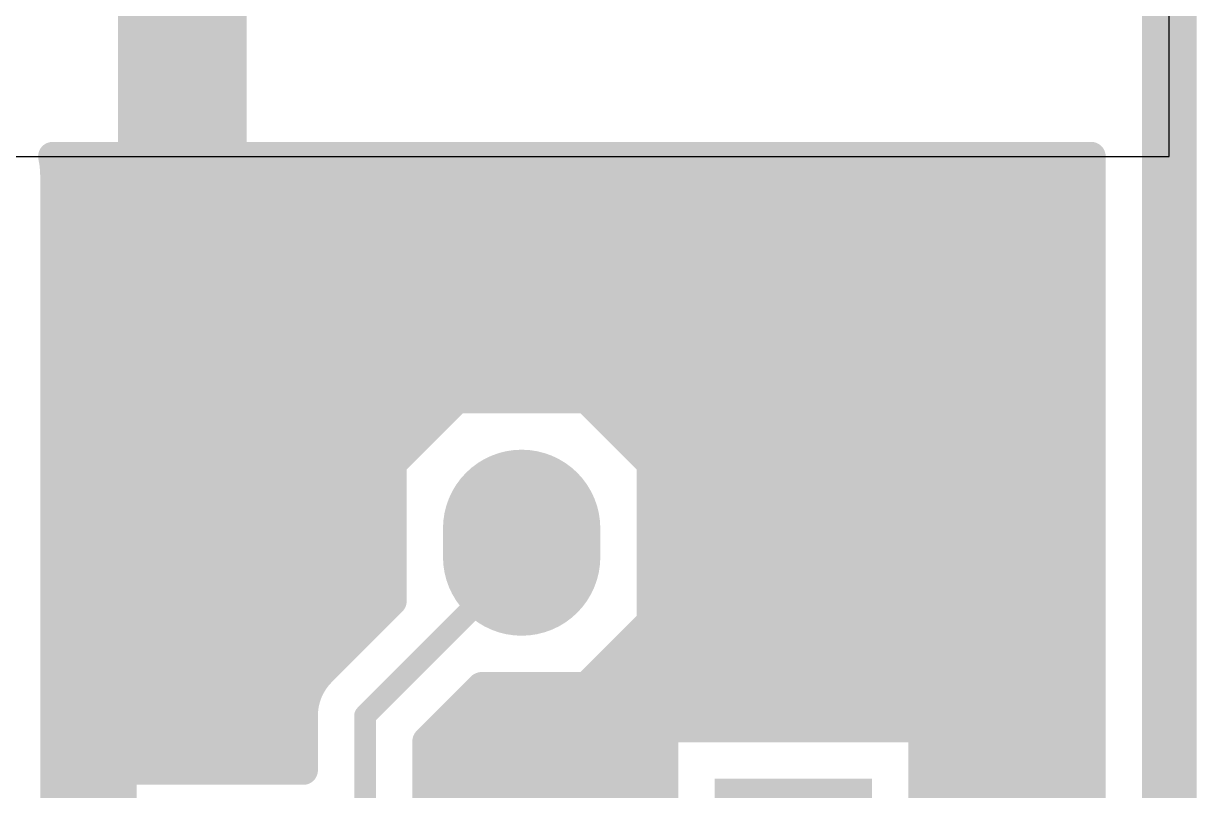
# Model space of a CAD drawing. Header units: inches. Extents: x 0 to 226, y 0 to 70.
# Drawn here: x 11.43 to 19.63, y 14.08 to 19.44 of the extents above; entities that cross this region are included whole.
import ezdxf

# ---------------------------------------------------------------- set-up
doc = ezdxf.new("R2010")
doc.units = ezdxf.units.IN
for name, color, linetype in [('Keep-Out Layer', 6, 'Continuous'), ('Multi-Layer', 9, 'Continuous'), ('Top Layer', 1, 'Continuous')]:
    doc.layers.add(name, color=color, linetype=linetype)

msp = doc.modelspace()

# ---------------------------------------------------------------- hatches: boundary and pattern name
at = {"layer": 'Top Layer'}
for points in [[(12.9905, 23.9141), (12.0905, 23.9141), (12.0905, 18.6081), (12.9905, 18.6081)], [(12.0905, 17.8208), (12.9905, 17.8208), (12.9905, 18.9121), (12.0905, 18.9121)], [(11.8365, 18.035), (13.5008, 18.035), (13.5008, 18.6081), (11.8365, 18.6081)]]:
    msp.add_hatch(color=1, dxfattribs=at).paths.add_polyline_path(points)

# ---------------------------------------------------------------- linework, layer by layer
at = {"layer": 'Keep-Out Layer'}
msp.add_lwpolyline([(19.4405, 0, 0.381, 0.381, 0), (19.4405, 24.8301, 0.381, 0.381, 0)], format="xyseb", dxfattribs=at)
at = {"layer": 'Multi-Layer'}
for p, q in [((19.4405, 18.5065), (19.4405, 24.8641)), ((0, 18.5065), (19.4405, 18.5065))]:
    msp.add_line(p, q, dxfattribs=at)
at = {"layer": 'Top Layer'}
for points in [[(12.5068, 18.1629, 0.762, 0.762, 0), (12.5068, 18.9121, 0.762, 0.762, 0)], [(12.5068, 18.9121, 0.1524, 0.1524, 0), (12.5336, 18.9121, 0.1524, 0.1524, 0)], [(11.6336, 18.5065, 0.2032, 0.2032, 0), (11.8365, 18.5065, 0.2032, 0.2032, 0)], [(11.6336, 18.5065, 0.2032, 0.2032, -0.054537), (11.6481, 18.3747, 0.2032, 0.2032, 0)], [(11.8224, 12.9128, 0.2032, 0.2032, 0), (11.8224, 18.5065, 0.2032, 0.2032, 0)], [(11.8365, 18.3541, 0.2032, 0.2032, 0), (11.8365, 18.5065, 0.2032, 0.2032, 0)], [(13.2445, 18.5065, 0.2032, 0.2032, 0), (18.8944, 18.5065, 0.2032, 0.2032, 0)], [(13.2445, 18.3541, 0.2032, 0.2032, 0), (13.2445, 18.5065, 0.2032, 0.2032, 0)], [(13.2448, 14.2169, 0.2032, 0.2032, 0), (13.2448, 18.5065, 0.2032, 0.2032, 0)], [(13.448, 14.8211, 0.2032, 0.2032, 0), (13.448, 18.5065, 0.2032, 0.2032, 0)], [(13.6512, 15.0425, 0.2032, 0.2032, 0), (13.6512, 18.5065, 0.2032, 0.2032, 0)], [(13.8544, 15.2457, 0.2032, 0.2032, 0), (13.8544, 18.5065, 0.2032, 0.2032, 0)], [(14.0576, 16.4105, 0.2032, 0.2032, 0), (14.0576, 18.5065, 0.2032, 0.2032, 0)], [(14.2608, 16.6137, 0.2032, 0.2032, 0), (14.2608, 18.5065, 0.2032, 0.2032, 0)], [(14.464, 16.8127, 0.2032, 0.2032, 0), (14.464, 18.5065, 0.2032, 0.2032, 0)], [(14.6672, 16.8127, 0.2032, 0.2032, 0), (14.6672, 18.5065, 0.2032, 0.2032, 0)], [(14.8704, 16.8127, 0.2032, 0.2032, 0), (14.8704, 18.5065, 0.2032, 0.2032, 0)], [(15.0736, 16.8127, 0.2032, 0.2032, 0), (15.0736, 18.5065, 0.2032, 0.2032, 0)], [(15.2768, 16.8127, 0.2032, 0.2032, 0), (15.2768, 18.5065, 0.2032, 0.2032, 0)], [(15.48, 16.698, 0.2032, 0.2032, 0), (15.48, 18.5065, 0.2032, 0.2032, 0)], [(15.6832, 16.4948, 0.2032, 0.2032, 0), (15.6832, 18.5065, 0.2032, 0.2032, 0)], [(15.8864, 13.0392, 0.2032, 0.2032, 0), (15.8864, 18.5065, 0.2032, 0.2032, 0)], [(16.0896, 14.5127, 0.2032, 0.2032, 0), (16.0896, 18.5065, 0.2032, 0.2032, 0)], [(16.2928, 14.5127, 0.2032, 0.2032, 0), (16.2928, 18.5065, 0.2032, 0.2032, 0)], [(16.496, 14.5127, 0.2032, 0.2032, 0), (16.496, 18.5065, 0.2032, 0.2032, 0)], [(16.6992, 14.5127, 0.2032, 0.2032, 0), (16.6992, 18.5065, 0.2032, 0.2032, 0)], [(16.9024, 14.5127, 0.2032, 0.2032, 0), (16.9024, 18.5065, 0.2032, 0.2032, 0)], [(17.1056, 14.5127, 0.2032, 0.2032, 0), (17.1056, 18.5065, 0.2032, 0.2032, 0)], [(17.3088, 14.5127, 0.2032, 0.2032, 0), (17.3088, 18.5065, 0.2032, 0.2032, 0)], [(17.512, 14.5127, 0.2032, 0.2032, 0), (17.512, 18.5065, 0.2032, 0.2032, 0)], [(17.7152, 14.5127, 0.2032, 0.2032, 0), (17.7152, 18.5065, 0.2032, 0.2032, 0)], [(17.9184, 0.5461, 0.2032, 0.2032, 0), (17.9184, 18.5065, 0.2032, 0.2032, 0)], [(18.1216, 0.5461, 0.2032, 0.2032, 0), (18.1216, 18.5065, 0.2032, 0.2032, 0)], [(18.3248, 0.5461, 0.2032, 0.2032, 0), (18.3248, 18.5065, 0.2032, 0.2032, 0)], [(18.528, 0.5461, 0.2032, 0.2032, 0), (18.528, 18.5065, 0.2032, 0.2032, 0)], [(18.7312, 0.5461, 0.2032, 0.2032, 0), (18.7312, 18.5065, 0.2032, 0.2032, 0)], [(18.8944, 0.5461, 0.2032, 0.2032, 0), (18.8944, 18.5065, 0.2032, 0.2032, 0)], [(11.6473, 18.4041, 0.2032, 0.2032, 0), (11.8365, 18.4041, 0.2032, 0.2032, 0)], [(11.6481, 13.5995, 0.2032, 0.2032, 0), (11.6481, 18.3747, 0.2032, 0.2032, 0)], [(11.8365, 18.3541, 0.2032, 0.2032, 0), (13.2445, 18.3541, 0.2032, 0.2032, 0)], [(12.0256, 12.6291, 0.2032, 0.2032, 0), (12.0256, 18.3541, 0.2032, 0.2032, 0)], [(12.2288, 14.2169, 0.2032, 0.2032, 0), (12.2288, 18.3541, 0.2032, 0.2032, 0)], [(12.432, 14.2169, 0.2032, 0.2032, 0), (12.432, 18.3541, 0.2032, 0.2032, 0)], [(12.6352, 14.2169, 0.2032, 0.2032, 0), (12.6352, 18.3541, 0.2032, 0.2032, 0)], [(12.8384, 14.2169, 0.2032, 0.2032, 0), (12.8384, 18.3541, 0.2032, 0.2032, 0)], [(13.0416, 14.2169, 0.2032, 0.2032, 0), (13.0416, 18.3541, 0.2032, 0.2032, 0)], [(13.2445, 18.4041, 0.2032, 0.2032, 0), (18.8944, 18.4041, 0.2032, 0.2032, 0)], [(11.6481, 18.2009, 0.2032, 0.2032, 0), (18.8944, 18.2009, 0.2032, 0.2032, 0)], [(11.6481, 17.9977, 0.2032, 0.2032, 0), (18.8944, 17.9977, 0.2032, 0.2032, 0)], [(11.6481, 17.7945, 0.2032, 0.2032, 0), (18.8944, 17.7945, 0.2032, 0.2032, 0)], [(11.6481, 17.5913, 0.2032, 0.2032, 0), (18.8944, 17.5913, 0.2032, 0.2032, 0)], [(11.6481, 17.3881, 0.2032, 0.2032, 0), (18.8944, 17.3881, 0.2032, 0.2032, 0)], [(11.6481, 17.1849, 0.2032, 0.2032, 0), (18.8944, 17.1849, 0.2032, 0.2032, 0)], [(11.6481, 16.9817, 0.2032, 0.2032, 0), (18.8944, 16.9817, 0.2032, 0.2032, 0)], [(14.007, 16.3599, 0.2032, 0.2032, 0), (14.4598, 16.8127, 0.2032, 0.2032, 0)], [(14.4598, 16.8127, 0.2032, 0.2032, 0), (15.3654, 16.8127, 0.2032, 0.2032, 0)], [(15.3654, 16.8127, 0.2032, 0.2032, 0), (15.8182, 16.3599, 0.2032, 0.2032, 0)], [(11.6481, 16.7785, 0.2032, 0.2032, 0), (14.4256, 16.7785, 0.2032, 0.2032, 0)], [(15.3996, 16.7785, 0.2032, 0.2032, 0), (18.8944, 16.7785, 0.2032, 0.2032, 0)], [(11.6481, 16.5753, 0.2032, 0.2032, 0), (14.2224, 16.5753, 0.2032, 0.2032, 0)], [(15.6028, 16.5753, 0.2032, 0.2032, 0), (18.8944, 16.5753, 0.2032, 0.2032, 0)], [(11.6481, 16.3721, 0.2032, 0.2032, 0), (14.0192, 16.3721, 0.2032, 0.2032, 0)], [(14.007, 15.3982, 0.2032, 0.2032, 0), (14.007, 16.3599, 0.2032, 0.2032, 0)], [(14.9126, 15.7071, 1.1, 1.1, 0), (14.9126, 15.9071, 1.1, 1.1, 0)], [(15.806, 16.3721, 0.2032, 0.2032, 0), (18.8944, 16.3721, 0.2032, 0.2032, 0)], [(15.8182, 15.2543, 0.2032, 0.2032, 0), (15.8182, 16.3599, 0.2032, 0.2032, 0)], [(11.6481, 16.1689, 0.2032, 0.2032, 0), (14.007, 16.1689, 0.2032, 0.2032, 0)], [(15.8182, 16.1689, 0.2032, 0.2032, 0), (18.8944, 16.1689, 0.2032, 0.2032, 0)], [(11.6481, 15.9657, 0.2032, 0.2032, 0), (14.007, 15.9657, 0.2032, 0.2032, 0)], [(15.8182, 15.9657, 0.2032, 0.2032, 0), (18.8944, 15.9657, 0.2032, 0.2032, 0)], [(11.6481, 15.7625, 0.2032, 0.2032, 0), (14.007, 15.7625, 0.2032, 0.2032, 0)], [(13.8183, 14.5989, 0.1524, 0.1524, 0), (15.0466, 15.8273, 0.1524, 0.1524, 0)], [(15.8182, 15.7625, 0.2032, 0.2032, 0), (18.8944, 15.7625, 0.2032, 0.2032, 0)], [(11.6481, 15.5593, 0.2032, 0.2032, 0), (14.007, 15.5593, 0.2032, 0.2032, 0)], [(15.8182, 15.5593, 0.2032, 0.2032, 0), (18.8944, 15.5593, 0.2032, 0.2032, 0)], [(11.6481, 15.3561, 0.2032, 0.2032, 0), (13.9648, 15.3561, 0.2032, 0.2032, 0)], [(13.5134, 14.9047, 0.2032, 0.2032, 0), (14.007, 15.3982, 0.2032, 0.2032, 0)], [(15.8182, 15.3561, 0.2032, 0.2032, 0), (18.8944, 15.3561, 0.2032, 0.2032, 0)], [(15.3654, 14.8015, 0.2032, 0.2032, 0), (15.8182, 15.2543, 0.2032, 0.2032, 0)], [(11.6481, 15.1529, 0.2032, 0.2032, 0), (13.7616, 15.1529, 0.2032, 0.2032, 0)], [(15.6832, 12.9805, 0.2032, 0.2032, 0), (15.6832, 15.1193, 0.2032, 0.2032, 0)], [(15.7168, 15.1529, 0.2032, 0.2032, 0), (18.8944, 15.1529, 0.2032, 0.2032, 0)], [(11.6481, 14.9497, 0.2032, 0.2032, 0), (13.5584, 14.9497, 0.2032, 0.2032, 0)], [(15.48, 12.9805, 0.2032, 0.2032, 0), (15.48, 14.9161, 0.2032, 0.2032, 0)], [(15.5136, 14.9497, 0.2032, 0.2032, 0), (18.8944, 14.9497, 0.2032, 0.2032, 0)], [(13.3865, 14.5989, 0.2032, 0.2032, -0.199327), (13.5134, 14.9047, 0.2032, 0.2032, 0)], [(13.3865, 14.5989, 0.2032, 0.2032, -0.198912), (13.5129, 14.9042, 0.2032, 0.2032, 0)], [(11.6481, 14.7465, 0.2032, 0.2032, 0), (13.4125, 14.7465, 0.2032, 0.2032, 0)], [(14.2501, 14.42, 0.2032, 0.2032, 0), (14.6315, 14.8015, 0.2032, 0.2032, 0)], [(14.5765, 14.7465, 0.2032, 0.2032, 0), (18.8944, 14.7465, 0.2032, 0.2032, 0)], [(14.6315, 14.8015, 0.2032, 0.2032, 0), (15.3654, 14.8015, 0.2032, 0.2032, 0)], [(14.6672, 12.9805, 0.2032, 0.2032, 0), (14.6672, 14.8015, 0.2032, 0.2032, 0)], [(14.8704, 12.9805, 0.2032, 0.2032, 0), (14.8704, 14.8015, 0.2032, 0.2032, 0)], [(15.0736, 12.9805, 0.2032, 0.2032, 0), (15.0736, 14.8015, 0.2032, 0.2032, 0)], [(15.2768, 12.9805, 0.2032, 0.2032, 0), (15.2768, 14.8015, 0.2032, 0.2032, 0)], [(13.3865, 14.2169, 0.2032, 0.2032, 0), (13.3865, 14.5989, 0.2032, 0.2032, 0)], [(14.464, 12.9805, 0.2032, 0.2032, 0), (14.464, 14.634, 0.2032, 0.2032, 0)], [(11.6481, 14.5433, 0.2032, 0.2032, 0), (13.3865, 14.5433, 0.2032, 0.2032, 0)], [(13.8183, 12.9394, 0.1524, 0.1524, 0), (13.8183, 14.5989, 0.1524, 0.1524, 0)], [(14.3733, 14.5433, 0.2032, 0.2032, 0), (18.8944, 14.5433, 0.2032, 0.2032, 0)], [(15.907, 14.5127, 0.2032, 0.2032, 0), (17.7182, 14.5127, 0.2032, 0.2032, 0)], [(15.907, 13.0597, 0.2032, 0.2032, 0), (15.907, 14.5127, 0.2032, 0.2032, 0)], [(17.7182, 12.5015, 0.2032, 0.2032, 0), (17.7182, 14.5127, 0.2032, 0.2032, 0)], [(14.2501, 12.9805, 0.2032, 0.2032, 0), (14.2501, 14.42, 0.2032, 0.2032, 0)], [(14.2608, 12.9805, 0.2032, 0.2032, 0), (14.2608, 14.4308, 0.2032, 0.2032, 0)], [(11.6481, 14.3401, 0.2032, 0.2032, 0), (13.3865, 14.3401, 0.2032, 0.2032, 0)], [(14.2501, 14.3401, 0.2032, 0.2032, 0), (15.907, 14.3401, 0.2032, 0.2032, 0)], [(17.7182, 14.3401, 0.2032, 0.2032, 0), (18.8944, 14.3401, 0.2032, 0.2032, 0)], [(12.119, 14.2169, 0.2032, 0.2032, 0), (13.3865, 14.2169, 0.2032, 0.2032, 0)], [(12.119, 12.5757, 0.2032, 0.2032, 0), (12.119, 14.2169, 0.2032, 0.2032, 0)], [(11.6481, 14.1369, 0.2032, 0.2032, 0), (12.119, 14.1369, 0.2032, 0.2032, 0)], [(14.2501, 14.1369, 0.2032, 0.2032, 0), (15.907, 14.1369, 0.2032, 0.2032, 0)], [(17.7182, 14.1369, 0.2032, 0.2032, 0), (18.8944, 14.1369, 0.2032, 0.2032, 0)]]:
    msp.add_lwpolyline(points, format="xyseb", dxfattribs=at)
for points in [[(12.3163, 18.9121, 0.381, 0.381, 1), (12.6973, 18.9121, 0.381, 0.381, 1)], [(12.4687, 18.9121, 0.0762, 0.0762, 1), (12.5449, 18.9121, 0.0762, 0.0762, 1)], [(12.4955, 18.9121, 0.0762, 0.0762, 1), (12.5717, 18.9121, 0.0762, 0.0762, 1)], [(11.5828, 18.5065, 0.1016, 0.1016, 1), (11.6844, 18.5065, 0.1016, 0.1016, 1)], [(11.5828, 18.5065, 0.1016, 0.1016, 1), (11.6844, 18.5065, 0.1016, 0.1016, 1)], [(11.7299, 18.2596, 0.3048, 0.3048, 1), (12.0347, 18.2596, 0.3048, 0.3048, 1)], [(11.7716, 18.5065, 0.1016, 0.1016, 1), (11.8732, 18.5065, 0.1016, 0.1016, 1)], [(11.7857, 18.5065, 0.1016, 0.1016, 1), (11.8873, 18.5065, 0.1016, 0.1016, 1)], [(11.7857, 18.5065, 0.1016, 0.1016, 1), (11.8873, 18.5065, 0.1016, 0.1016, 1)], [(12.3163, 18.1629, 0.381, 0.381, 1), (12.6973, 18.1629, 0.381, 0.381, 1)], [(12.5664, 18.2713, 0.3048, 0.3048, 1), (12.8712, 18.2713, 0.3048, 0.3048, 1)], [(13.1937, 18.5065, 0.1016, 0.1016, 1), (13.2953, 18.5065, 0.1016, 0.1016, 1)], [(13.1937, 18.5065, 0.1016, 0.1016, 1), (13.2953, 18.5065, 0.1016, 0.1016, 1)], [(13.194, 18.5065, 0.1016, 0.1016, 1), (13.2956, 18.5065, 0.1016, 0.1016, 1)], [(13.4173, 18.2713, 0.3048, 0.3048, 1), (13.7221, 18.2713, 0.3048, 0.3048, 1)], [(13.3972, 18.5065, 0.1016, 0.1016, 1), (13.4988, 18.5065, 0.1016, 0.1016, 1)], [(13.6004, 18.5065, 0.1016, 0.1016, 1), (13.702, 18.5065, 0.1016, 0.1016, 1)], [(13.8036, 18.5065, 0.1016, 0.1016, 1), (13.9052, 18.5065, 0.1016, 0.1016, 1)], [(14.0068, 18.5065, 0.1016, 0.1016, 1), (14.1084, 18.5065, 0.1016, 0.1016, 1)], [(14.2683, 18.2713, 0.3048, 0.3048, 1), (14.5731, 18.2713, 0.3048, 0.3048, 1)], [(14.21, 18.5065, 0.1016, 0.1016, 1), (14.3116, 18.5065, 0.1016, 0.1016, 1)], [(14.4132, 18.5065, 0.1016, 0.1016, 1), (14.5148, 18.5065, 0.1016, 0.1016, 1)], [(14.6164, 18.5065, 0.1016, 0.1016, 1), (14.718, 18.5065, 0.1016, 0.1016, 1)], [(14.8196, 18.5065, 0.1016, 0.1016, 1), (14.9212, 18.5065, 0.1016, 0.1016, 1)], [(15.1192, 18.2713, 0.3048, 0.3048, 1), (15.424, 18.2713, 0.3048, 0.3048, 1)], [(15.0228, 18.5065, 0.1016, 0.1016, 1), (15.1244, 18.5065, 0.1016, 0.1016, 1)], [(15.226, 18.5065, 0.1016, 0.1016, 1), (15.3276, 18.5065, 0.1016, 0.1016, 1)], [(15.4292, 18.5065, 0.1016, 0.1016, 1), (15.5308, 18.5065, 0.1016, 0.1016, 1)], [(15.6324, 18.5065, 0.1016, 0.1016, 1), (15.734, 18.5065, 0.1016, 0.1016, 1)], [(15.8356, 18.5065, 0.1016, 0.1016, 1), (15.9372, 18.5065, 0.1016, 0.1016, 1)], [(15.9702, 18.2713, 0.3048, 0.3048, 1), (16.275, 18.2713, 0.3048, 0.3048, 1)], [(16.0388, 18.5065, 0.1016, 0.1016, 1), (16.1404, 18.5065, 0.1016, 0.1016, 1)], [(16.242, 18.5065, 0.1016, 0.1016, 1), (16.3436, 18.5065, 0.1016, 0.1016, 1)], [(16.4452, 18.5065, 0.1016, 0.1016, 1), (16.5468, 18.5065, 0.1016, 0.1016, 1)], [(16.6484, 18.5065, 0.1016, 0.1016, 1), (16.75, 18.5065, 0.1016, 0.1016, 1)], [(16.8212, 18.2713, 0.3048, 0.3048, 1), (17.126, 18.2713, 0.3048, 0.3048, 1)], [(16.8516, 18.5065, 0.1016, 0.1016, 1), (16.9532, 18.5065, 0.1016, 0.1016, 1)], [(17.0548, 18.5065, 0.1016, 0.1016, 1), (17.1564, 18.5065, 0.1016, 0.1016, 1)], [(17.258, 18.5065, 0.1016, 0.1016, 1), (17.3596, 18.5065, 0.1016, 0.1016, 1)], [(17.4612, 18.5065, 0.1016, 0.1016, 1), (17.5628, 18.5065, 0.1016, 0.1016, 1)], [(17.6721, 18.2713, 0.3048, 0.3048, 1), (17.9769, 18.2713, 0.3048, 0.3048, 1)], [(17.6644, 18.5065, 0.1016, 0.1016, 1), (17.766, 18.5065, 0.1016, 0.1016, 1)], [(17.8676, 18.5065, 0.1016, 0.1016, 1), (17.9692, 18.5065, 0.1016, 0.1016, 1)], [(18.0708, 18.5065, 0.1016, 0.1016, 1), (18.1724, 18.5065, 0.1016, 0.1016, 1)], [(18.274, 18.5065, 0.1016, 0.1016, 1), (18.3756, 18.5065, 0.1016, 0.1016, 1)], [(18.4772, 18.5065, 0.1016, 0.1016, 1), (18.5788, 18.5065, 0.1016, 0.1016, 1)], [(18.6804, 18.5065, 0.1016, 0.1016, 1), (18.782, 18.5065, 0.1016, 0.1016, 1)], [(18.8436, 18.5065, 0.1016, 0.1016, 1), (18.9452, 18.5065, 0.1016, 0.1016, 1)], [(18.8436, 18.5065, 0.1016, 0.1016, 1), (18.9452, 18.5065, 0.1016, 0.1016, 1)], [(11.5965, 18.4041, 0.1016, 0.1016, 1), (11.6981, 18.4041, 0.1016, 0.1016, 1)], [(11.5973, 18.3747, 0.1016, 0.1016, 1), (11.6989, 18.3747, 0.1016, 0.1016, 1)], [(11.5973, 18.3747, 0.1016, 0.1016, 1), (11.6989, 18.3747, 0.1016, 0.1016, 1)], [(11.7857, 18.4041, 0.1016, 0.1016, 1), (11.8873, 18.4041, 0.1016, 0.1016, 1)], [(11.7857, 18.3541, 0.1016, 0.1016, 1), (11.8873, 18.3541, 0.1016, 0.1016, 1)], [(11.7857, 18.3541, 0.1016, 0.1016, 1), (11.8873, 18.3541, 0.1016, 0.1016, 1)], [(11.9748, 18.3541, 0.1016, 0.1016, 1), (12.0764, 18.3541, 0.1016, 0.1016, 1)], [(12.178, 18.3541, 0.1016, 0.1016, 1), (12.2796, 18.3541, 0.1016, 0.1016, 1)], [(12.3812, 18.3541, 0.1016, 0.1016, 1), (12.4828, 18.3541, 0.1016, 0.1016, 1)], [(12.5844, 18.3541, 0.1016, 0.1016, 1), (12.686, 18.3541, 0.1016, 0.1016, 1)], [(12.7876, 18.3541, 0.1016, 0.1016, 1), (12.8892, 18.3541, 0.1016, 0.1016, 1)], [(12.9908, 18.3541, 0.1016, 0.1016, 1), (13.0924, 18.3541, 0.1016, 0.1016, 1)], [(13.1937, 18.4041, 0.1016, 0.1016, 1), (13.2953, 18.4041, 0.1016, 0.1016, 1)], [(13.1937, 18.3541, 0.1016, 0.1016, 1), (13.2953, 18.3541, 0.1016, 0.1016, 1)], [(13.1937, 18.3541, 0.1016, 0.1016, 1), (13.2953, 18.3541, 0.1016, 0.1016, 1)], [(18.8436, 18.4041, 0.1016, 0.1016, 1), (18.9452, 18.4041, 0.1016, 0.1016, 1)], [(11.5973, 18.2009, 0.1016, 0.1016, 1), (11.6989, 18.2009, 0.1016, 0.1016, 1)], [(18.8436, 18.2009, 0.1016, 0.1016, 1), (18.9452, 18.2009, 0.1016, 0.1016, 1)], [(11.5973, 17.9977, 0.1016, 0.1016, 1), (11.6989, 17.9977, 0.1016, 0.1016, 1)], [(18.8436, 17.9977, 0.1016, 0.1016, 1), (18.9452, 17.9977, 0.1016, 0.1016, 1)], [(11.5973, 17.7945, 0.1016, 0.1016, 1), (11.6989, 17.7945, 0.1016, 0.1016, 1)], [(18.8436, 17.7945, 0.1016, 0.1016, 1), (18.9452, 17.7945, 0.1016, 0.1016, 1)], [(12.8872, 17.4414, 0.3048, 0.3048, 1), (13.192, 17.4414, 0.3048, 0.3048, 1)], [(11.5973, 17.5913, 0.1016, 0.1016, 1), (11.6989, 17.5913, 0.1016, 0.1016, 1)], [(11.7527, 17.4073, 0.3048, 0.3048, 1), (12.0575, 17.4073, 0.3048, 0.3048, 1)], [(14.8176, 17.3396, 0.3556, 0.3556, 1), (15.1732, 17.3396, 0.3556, 0.3556, 1)], [(17.5169, 17.3294, 0.3556, 0.3556, 1), (17.8725, 17.3294, 0.3556, 0.3556, 1)], [(18.8436, 17.5913, 0.1016, 0.1016, 1), (18.9452, 17.5913, 0.1016, 0.1016, 1)], [(15.8921, 17.2784, 0.3048, 0.3048, 1), (16.1969, 17.2784, 0.3048, 0.3048, 1)], [(11.5973, 17.3881, 0.1016, 0.1016, 1), (11.6989, 17.3881, 0.1016, 0.1016, 1)], [(18.8436, 17.3881, 0.1016, 0.1016, 1), (18.9452, 17.3881, 0.1016, 0.1016, 1)], [(13.7021, 17.034, 0.3048, 0.3048, 1), (14.0069, 17.034, 0.3048, 0.3048, 1)], [(11.5973, 17.1849, 0.1016, 0.1016, 1), (11.6989, 17.1849, 0.1016, 0.1016, 1)], [(18.8436, 17.1849, 0.1016, 0.1016, 1), (18.9452, 17.1849, 0.1016, 0.1016, 1)], [(11.5973, 16.9817, 0.1016, 0.1016, 1), (11.6989, 16.9817, 0.1016, 0.1016, 1)], [(18.8436, 16.9817, 0.1016, 0.1016, 1), (18.9452, 16.9817, 0.1016, 0.1016, 1)], [(13.0524, 16.6311, 0.3048, 0.3048, 1), (13.3572, 16.6311, 0.3048, 0.3048, 1)], [(14.409, 16.8127, 0.1016, 0.1016, 1), (14.5106, 16.8127, 0.1016, 0.1016, 1)], [(14.409, 16.8127, 0.1016, 0.1016, 1), (14.5106, 16.8127, 0.1016, 0.1016, 1)], [(14.4132, 16.8127, 0.1016, 0.1016, 1), (14.5148, 16.8127, 0.1016, 0.1016, 1)], [(14.6164, 16.8127, 0.1016, 0.1016, 1), (14.718, 16.8127, 0.1016, 0.1016, 1)], [(14.8196, 16.8127, 0.1016, 0.1016, 1), (14.9212, 16.8127, 0.1016, 0.1016, 1)], [(15.0228, 16.8127, 0.1016, 0.1016, 1), (15.1244, 16.8127, 0.1016, 0.1016, 1)], [(15.226, 16.8127, 0.1016, 0.1016, 1), (15.3276, 16.8127, 0.1016, 0.1016, 1)], [(15.3146, 16.8127, 0.1016, 0.1016, 1), (15.4162, 16.8127, 0.1016, 0.1016, 1)], [(15.3146, 16.8127, 0.1016, 0.1016, 1), (15.4162, 16.8127, 0.1016, 0.1016, 1)], [(17.077, 16.5973, 0.3048, 0.3048, 1), (17.3818, 16.5973, 0.3048, 0.3048, 1)], [(11.5973, 16.7785, 0.1016, 0.1016, 1), (11.6989, 16.7785, 0.1016, 0.1016, 1)], [(14.3748, 16.7785, 0.1016, 0.1016, 1), (14.4764, 16.7785, 0.1016, 0.1016, 1)], [(15.3488, 16.7785, 0.1016, 0.1016, 1), (15.4504, 16.7785, 0.1016, 0.1016, 1)], [(18.8436, 16.7785, 0.1016, 0.1016, 1), (18.9452, 16.7785, 0.1016, 0.1016, 1)], [(11.7299, 16.4989, 0.3048, 0.3048, 1), (12.0347, 16.4989, 0.3048, 0.3048, 1)], [(15.4292, 16.698, 0.1016, 0.1016, 1), (15.5308, 16.698, 0.1016, 0.1016, 1)], [(11.5973, 16.5753, 0.1016, 0.1016, 1), (11.6989, 16.5753, 0.1016, 0.1016, 1)], [(14.1716, 16.5753, 0.1016, 0.1016, 1), (14.2732, 16.5753, 0.1016, 0.1016, 1)], [(14.21, 16.6137, 0.1016, 0.1016, 1), (14.3116, 16.6137, 0.1016, 0.1016, 1)], [(15.552, 16.5753, 0.1016, 0.1016, 1), (15.6536, 16.5753, 0.1016, 0.1016, 1)], [(18.8436, 16.5753, 0.1016, 0.1016, 1), (18.9452, 16.5753, 0.1016, 0.1016, 1)], [(15.6324, 16.4948, 0.1016, 0.1016, 1), (15.734, 16.4948, 0.1016, 0.1016, 1)], [(14.0068, 16.4105, 0.1016, 0.1016, 1), (14.1084, 16.4105, 0.1016, 0.1016, 1)], [(11.5973, 16.3721, 0.1016, 0.1016, 1), (11.6989, 16.3721, 0.1016, 0.1016, 1)], [(13.9562, 16.3599, 0.1016, 0.1016, 1), (14.0578, 16.3599, 0.1016, 0.1016, 1)], [(13.9562, 16.3599, 0.1016, 0.1016, 1), (14.0578, 16.3599, 0.1016, 0.1016, 1)], [(13.9684, 16.3721, 0.1016, 0.1016, 1), (14.07, 16.3721, 0.1016, 0.1016, 1)], [(14.6376, 15.9071, 0.55, 0.55, 1), (15.1876, 15.9071, 0.55, 0.55, 1)], [(15.7552, 16.3721, 0.1016, 0.1016, 1), (15.8568, 16.3721, 0.1016, 0.1016, 1)], [(15.7674, 16.3599, 0.1016, 0.1016, 1), (15.869, 16.3599, 0.1016, 0.1016, 1)], [(15.7674, 16.3599, 0.1016, 0.1016, 1), (15.869, 16.3599, 0.1016, 0.1016, 1)], [(17.8712, 16.1453, 0.3048, 0.3048, 1), (18.176, 16.1453, 0.3048, 0.3048, 1)], [(18.8436, 16.3721, 0.1016, 0.1016, 1), (18.9452, 16.3721, 0.1016, 0.1016, 1)], [(11.5973, 16.1689, 0.1016, 0.1016, 1), (11.6989, 16.1689, 0.1016, 0.1016, 1)], [(13.9562, 16.1689, 0.1016, 0.1016, 1), (14.0578, 16.1689, 0.1016, 0.1016, 1)], [(14.6376, 15.7071, 0.55, 0.55, 1), (15.1876, 15.7071, 0.55, 0.55, 1)], [(15.7674, 16.1689, 0.1016, 0.1016, 1), (15.869, 16.1689, 0.1016, 0.1016, 1)], [(18.8436, 16.1689, 0.1016, 0.1016, 1), (18.9452, 16.1689, 0.1016, 0.1016, 1)], [(11.5973, 15.9657, 0.1016, 0.1016, 1), (11.6989, 15.9657, 0.1016, 0.1016, 1)], [(12.638, 15.7097, 0.3556, 0.3556, 1), (12.9936, 15.7097, 0.3556, 0.3556, 1)], [(13.9562, 15.9657, 0.1016, 0.1016, 1), (14.0578, 15.9657, 0.1016, 0.1016, 1)], [(15.7674, 15.9657, 0.1016, 0.1016, 1), (15.869, 15.9657, 0.1016, 0.1016, 1)], [(18.8436, 15.9657, 0.1016, 0.1016, 1), (18.9452, 15.9657, 0.1016, 0.1016, 1)], [(11.7299, 15.678, 0.3048, 0.3048, 1), (12.0347, 15.678, 0.3048, 0.3048, 1)], [(11.5973, 15.7625, 0.1016, 0.1016, 1), (11.6989, 15.7625, 0.1016, 0.1016, 1)], [(13.9562, 15.7625, 0.1016, 0.1016, 1), (14.0578, 15.7625, 0.1016, 0.1016, 1)], [(15.0085, 15.8273, 0.0762, 0.0762, 1), (15.0847, 15.8273, 0.0762, 0.0762, 1)], [(15.7674, 15.7625, 0.1016, 0.1016, 1), (15.869, 15.7625, 0.1016, 0.1016, 1)], [(18.8436, 15.7625, 0.1016, 0.1016, 1), (18.9452, 15.7625, 0.1016, 0.1016, 1)], [(11.5973, 15.5593, 0.1016, 0.1016, 1), (11.6989, 15.5593, 0.1016, 0.1016, 1)], [(13.9562, 15.5593, 0.1016, 0.1016, 1), (14.0578, 15.5593, 0.1016, 0.1016, 1)], [(15.7674, 15.5593, 0.1016, 0.1016, 1), (15.869, 15.5593, 0.1016, 0.1016, 1)], [(18.8436, 15.5593, 0.1016, 0.1016, 1), (18.9452, 15.5593, 0.1016, 0.1016, 1)], [(11.5973, 15.3561, 0.1016, 0.1016, 1), (11.6989, 15.3561, 0.1016, 0.1016, 1)], [(13.914, 15.3561, 0.1016, 0.1016, 1), (14.0156, 15.3561, 0.1016, 0.1016, 1)], [(13.9562, 15.3982, 0.1016, 0.1016, 1), (14.0578, 15.3982, 0.1016, 0.1016, 1)], [(13.9562, 15.3982, 0.1016, 0.1016, 1), (14.0578, 15.3982, 0.1016, 0.1016, 1)], [(15.7674, 15.3561, 0.1016, 0.1016, 1), (15.869, 15.3561, 0.1016, 0.1016, 1)], [(18.8436, 15.3561, 0.1016, 0.1016, 1), (18.9452, 15.3561, 0.1016, 0.1016, 1)], [(13.8036, 15.2457, 0.1016, 0.1016, 1), (13.9052, 15.2457, 0.1016, 0.1016, 1)], [(15.7674, 15.2543, 0.1016, 0.1016, 1), (15.869, 15.2543, 0.1016, 0.1016, 1)], [(15.7674, 15.2543, 0.1016, 0.1016, 1), (15.869, 15.2543, 0.1016, 0.1016, 1)], [(11.5973, 15.1529, 0.1016, 0.1016, 1), (11.6989, 15.1529, 0.1016, 0.1016, 1)], [(13.7108, 15.1529, 0.1016, 0.1016, 1), (13.8124, 15.1529, 0.1016, 0.1016, 1)], [(15.6324, 15.1193, 0.1016, 0.1016, 1), (15.734, 15.1193, 0.1016, 0.1016, 1)], [(15.666, 15.1529, 0.1016, 0.1016, 1), (15.7676, 15.1529, 0.1016, 0.1016, 1)], [(17.4024, 14.8831, 0.3048, 0.3048, 1), (17.7072, 14.8831, 0.3048, 0.3048, 1)], [(18.8436, 15.1529, 0.1016, 0.1016, 1), (18.9452, 15.1529, 0.1016, 0.1016, 1)], [(11.7299, 14.8571, 0.3048, 0.3048, 1), (12.0347, 14.8571, 0.3048, 0.3048, 1)], [(13.6004, 15.0425, 0.1016, 0.1016, 1), (13.702, 15.0425, 0.1016, 0.1016, 1)], [(11.5973, 14.9497, 0.1016, 0.1016, 1), (11.6989, 14.9497, 0.1016, 0.1016, 1)], [(13.5076, 14.9497, 0.1016, 0.1016, 1), (13.6092, 14.9497, 0.1016, 0.1016, 1)], [(15.4292, 14.9161, 0.1016, 0.1016, 1), (15.5308, 14.9161, 0.1016, 0.1016, 1)], [(15.4628, 14.9497, 0.1016, 0.1016, 1), (15.5644, 14.9497, 0.1016, 0.1016, 1)], [(18.2424, 14.7154, 0.3048, 0.3048, 1), (18.5472, 14.7154, 0.3048, 0.3048, 1)], [(18.8436, 14.9497, 0.1016, 0.1016, 1), (18.9452, 14.9497, 0.1016, 0.1016, 1)], [(13.4621, 14.9042, 0.1016, 0.1016, 1), (13.5637, 14.9042, 0.1016, 0.1016, 1)], [(13.4626, 14.9047, 0.1016, 0.1016, 1), (13.5642, 14.9047, 0.1016, 0.1016, 1)], [(13.4626, 14.9047, 0.1016, 0.1016, 1), (13.5642, 14.9047, 0.1016, 0.1016, 1)], [(11.5973, 14.7465, 0.1016, 0.1016, 1), (11.6989, 14.7465, 0.1016, 0.1016, 1)], [(13.3617, 14.7465, 0.1016, 0.1016, 1), (13.4633, 14.7465, 0.1016, 0.1016, 1)], [(13.3972, 14.8211, 0.1016, 0.1016, 1), (13.4988, 14.8211, 0.1016, 0.1016, 1)], [(14.5257, 14.7465, 0.1016, 0.1016, 1), (14.6273, 14.7465, 0.1016, 0.1016, 1)], [(14.5807, 14.8015, 0.1016, 0.1016, 1), (14.6823, 14.8015, 0.1016, 0.1016, 1)], [(14.5807, 14.8015, 0.1016, 0.1016, 1), (14.6823, 14.8015, 0.1016, 0.1016, 1)], [(14.6164, 14.8015, 0.1016, 0.1016, 1), (14.718, 14.8015, 0.1016, 0.1016, 1)], [(14.8196, 14.8015, 0.1016, 0.1016, 1), (14.9212, 14.8015, 0.1016, 0.1016, 1)], [(15.0228, 14.8015, 0.1016, 0.1016, 1), (15.1244, 14.8015, 0.1016, 0.1016, 1)], [(15.226, 14.8015, 0.1016, 0.1016, 1), (15.3276, 14.8015, 0.1016, 0.1016, 1)], [(15.3146, 14.8015, 0.1016, 0.1016, 1), (15.4162, 14.8015, 0.1016, 0.1016, 1)], [(15.3146, 14.8015, 0.1016, 0.1016, 1), (15.4162, 14.8015, 0.1016, 0.1016, 1)], [(18.8436, 14.7465, 0.1016, 0.1016, 1), (18.9452, 14.7465, 0.1016, 0.1016, 1)], [(13.3357, 14.5989, 0.1016, 0.1016, 1), (13.4373, 14.5989, 0.1016, 0.1016, 1)], [(13.3357, 14.5989, 0.1016, 0.1016, 1), (13.4373, 14.5989, 0.1016, 0.1016, 1)], [(13.3357, 14.5989, 0.1016, 0.1016, 1), (13.4373, 14.5989, 0.1016, 0.1016, 1)], [(14.4132, 14.634, 0.1016, 0.1016, 1), (14.5148, 14.634, 0.1016, 0.1016, 1)], [(14.7495, 14.4359, 0.3048, 0.3048, 1), (15.0543, 14.4359, 0.3048, 0.3048, 1)], [(11.5973, 14.5433, 0.1016, 0.1016, 1), (11.6989, 14.5433, 0.1016, 0.1016, 1)], [(13.3357, 14.5433, 0.1016, 0.1016, 1), (13.4373, 14.5433, 0.1016, 0.1016, 1)], [(13.7802, 14.5989, 0.0762, 0.0762, 1), (13.8564, 14.5989, 0.0762, 0.0762, 1)], [(13.7802, 14.5989, 0.0762, 0.0762, 1), (13.8564, 14.5989, 0.0762, 0.0762, 1)], [(14.3225, 14.5433, 0.1016, 0.1016, 1), (14.4241, 14.5433, 0.1016, 0.1016, 1)], [(15.8562, 14.5127, 0.1016, 0.1016, 1), (15.9578, 14.5127, 0.1016, 0.1016, 1)], [(15.8562, 14.5127, 0.1016, 0.1016, 1), (15.9578, 14.5127, 0.1016, 0.1016, 1)], [(16.0388, 14.5127, 0.1016, 0.1016, 1), (16.1404, 14.5127, 0.1016, 0.1016, 1)], [(16.242, 14.5127, 0.1016, 0.1016, 1), (16.3436, 14.5127, 0.1016, 0.1016, 1)], [(16.4452, 14.5127, 0.1016, 0.1016, 1), (16.5468, 14.5127, 0.1016, 0.1016, 1)], [(16.6484, 14.5127, 0.1016, 0.1016, 1), (16.75, 14.5127, 0.1016, 0.1016, 1)], [(16.8516, 14.5127, 0.1016, 0.1016, 1), (16.9532, 14.5127, 0.1016, 0.1016, 1)], [(17.0548, 14.5127, 0.1016, 0.1016, 1), (17.1564, 14.5127, 0.1016, 0.1016, 1)], [(17.258, 14.5127, 0.1016, 0.1016, 1), (17.3596, 14.5127, 0.1016, 0.1016, 1)], [(17.4612, 14.5127, 0.1016, 0.1016, 1), (17.5628, 14.5127, 0.1016, 0.1016, 1)], [(17.6644, 14.5127, 0.1016, 0.1016, 1), (17.766, 14.5127, 0.1016, 0.1016, 1)], [(17.6674, 14.5127, 0.1016, 0.1016, 1), (17.769, 14.5127, 0.1016, 0.1016, 1)], [(17.6674, 14.5127, 0.1016, 0.1016, 1), (17.769, 14.5127, 0.1016, 0.1016, 1)], [(18.8436, 14.5433, 0.1016, 0.1016, 1), (18.9452, 14.5433, 0.1016, 0.1016, 1)], [(14.1993, 14.42, 0.1016, 0.1016, 1), (14.3009, 14.42, 0.1016, 0.1016, 1)], [(14.1993, 14.42, 0.1016, 0.1016, 1), (14.3009, 14.42, 0.1016, 0.1016, 1)], [(14.21, 14.4308, 0.1016, 0.1016, 1), (14.3116, 14.4308, 0.1016, 0.1016, 1)], [(11.5973, 14.3401, 0.1016, 0.1016, 1), (11.6989, 14.3401, 0.1016, 0.1016, 1)], [(13.3357, 14.3401, 0.1016, 0.1016, 1), (13.4373, 14.3401, 0.1016, 0.1016, 1)], [(14.1993, 14.3401, 0.1016, 0.1016, 1), (14.3009, 14.3401, 0.1016, 0.1016, 1)], [(15.8562, 14.3401, 0.1016, 0.1016, 1), (15.9578, 14.3401, 0.1016, 0.1016, 1)], [(17.6674, 14.3401, 0.1016, 0.1016, 1), (17.769, 14.3401, 0.1016, 0.1016, 1)], [(18.8436, 14.3401, 0.1016, 0.1016, 1), (18.9452, 14.3401, 0.1016, 0.1016, 1)], [(11.7299, 14.0362, 0.3048, 0.3048, 1), (12.0347, 14.0362, 0.3048, 0.3048, 1)], [(12.0682, 14.2169, 0.1016, 0.1016, 1), (12.1698, 14.2169, 0.1016, 0.1016, 1)], [(12.0682, 14.2169, 0.1016, 0.1016, 1), (12.1698, 14.2169, 0.1016, 0.1016, 1)], [(12.178, 14.2169, 0.1016, 0.1016, 1), (12.2796, 14.2169, 0.1016, 0.1016, 1)], [(12.3812, 14.2169, 0.1016, 0.1016, 1), (12.4828, 14.2169, 0.1016, 0.1016, 1)], [(12.5844, 14.2169, 0.1016, 0.1016, 1), (12.686, 14.2169, 0.1016, 0.1016, 1)], [(12.7876, 14.2169, 0.1016, 0.1016, 1), (12.8892, 14.2169, 0.1016, 0.1016, 1)], [(12.9908, 14.2169, 0.1016, 0.1016, 1), (13.0924, 14.2169, 0.1016, 0.1016, 1)], [(13.194, 14.2169, 0.1016, 0.1016, 1), (13.2956, 14.2169, 0.1016, 0.1016, 1)], [(13.3357, 14.2169, 0.1016, 0.1016, 1), (13.4373, 14.2169, 0.1016, 0.1016, 1)], [(13.3357, 14.2169, 0.1016, 0.1016, 1), (13.4373, 14.2169, 0.1016, 0.1016, 1)], [(11.5973, 14.1369, 0.1016, 0.1016, 1), (11.6989, 14.1369, 0.1016, 0.1016, 1)], [(12.0682, 14.1369, 0.1016, 0.1016, 1), (12.1698, 14.1369, 0.1016, 0.1016, 1)], [(14.1993, 14.1369, 0.1016, 0.1016, 1), (14.3009, 14.1369, 0.1016, 0.1016, 1)], [(15.8562, 14.1369, 0.1016, 0.1016, 1), (15.9578, 14.1369, 0.1016, 0.1016, 1)], [(17.6674, 14.1369, 0.1016, 0.1016, 1), (17.769, 14.1369, 0.1016, 0.1016, 1)], [(18.8436, 14.1369, 0.1016, 0.1016, 1), (18.9452, 14.1369, 0.1016, 0.1016, 1)]]:
    msp.add_lwpolyline(points, format="xyseb", close=True, dxfattribs=at)
for points in [[(12.9336, 18.6121), (12.9336, 19.2121), (12.1336, 18.6121), (12.1336, 19.2121)], [(16.2626, 16.4571), (16.2626, 15.1571), (17.3626, 16.4571), (17.3626, 15.1571)], [(13.4546, 14.4713), (13.4546, 15.4013), (12.4746, 14.4713), (12.4746, 15.4013)], [(14.3626, 14.1571), (14.3626, 12.8571), (15.4626, 14.1571), (15.4626, 12.8571)], [(16.2626, 14.1571), (16.2626, 12.8571), (17.3626, 14.1571), (17.3626, 12.8571)]]:
    msp.add_solid(points, dxfattribs=at)

doc.saveas('drawing.dxf')
